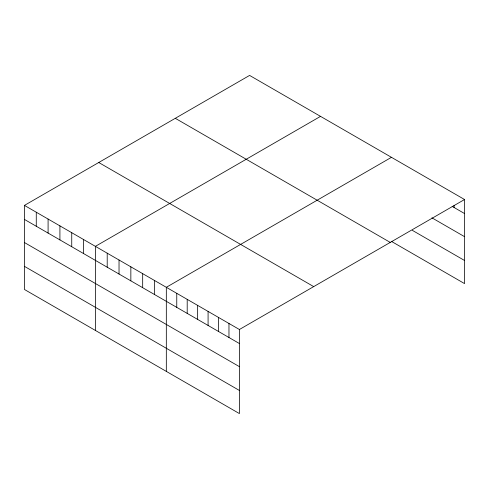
<?xml version="1.0" encoding="UTF-8"?>
<svg xmlns="http://www.w3.org/2000/svg" width="489" height="489" viewBox="0 0 489 489"><rect width="100%" height="100%" fill="white"/><g stroke="black" fill="none" stroke-linecap="round" stroke-linejoin="round"><path stroke-width="0.73" d="M464.55 199.518L239.408 329.5L239.408 413.584L24.45 289.482L24.45 205.398L249.592 75.416L464.55 199.518L464.55 283.602L391.463 241.407M320.527 116.37L95.386 246.352L95.386 330.436M391.463 157.324L166.321 287.306L166.321 371.389M452.154 206.389L464.55 213.546M431.921 217.825L464.55 236.664M412.349 230.343L464.55 260.484M175.294 118.307L390.253 242.416M98.747 162.507L313.706 286.609M24.45 205.398L239.408 329.5M24.45 219.427L239.408 343.535M24.45 242.544L239.408 366.652M24.45 266.364L239.408 390.466M454.11 205.307L454.11 207.519M228.968 323.474L228.968 337.508M218.522 317.447L218.522 331.475M208.082 311.42L208.082 325.448M197.642 305.393L197.642 319.421M187.201 299.366L187.201 313.394M176.761 293.333L176.761 307.367M154.5 280.484L154.5 294.512M142.678 273.657L142.678 287.685M130.85 266.829L130.85 280.863M119.029 260.007L119.029 274.036M107.207 253.18L107.207 267.208M83.564 239.531L83.564 253.559M71.742 232.703L71.742 246.731M59.915 225.875L59.915 239.91M48.093 219.054L48.093 233.082M36.272 212.226L36.272 226.254"/></g></svg>
